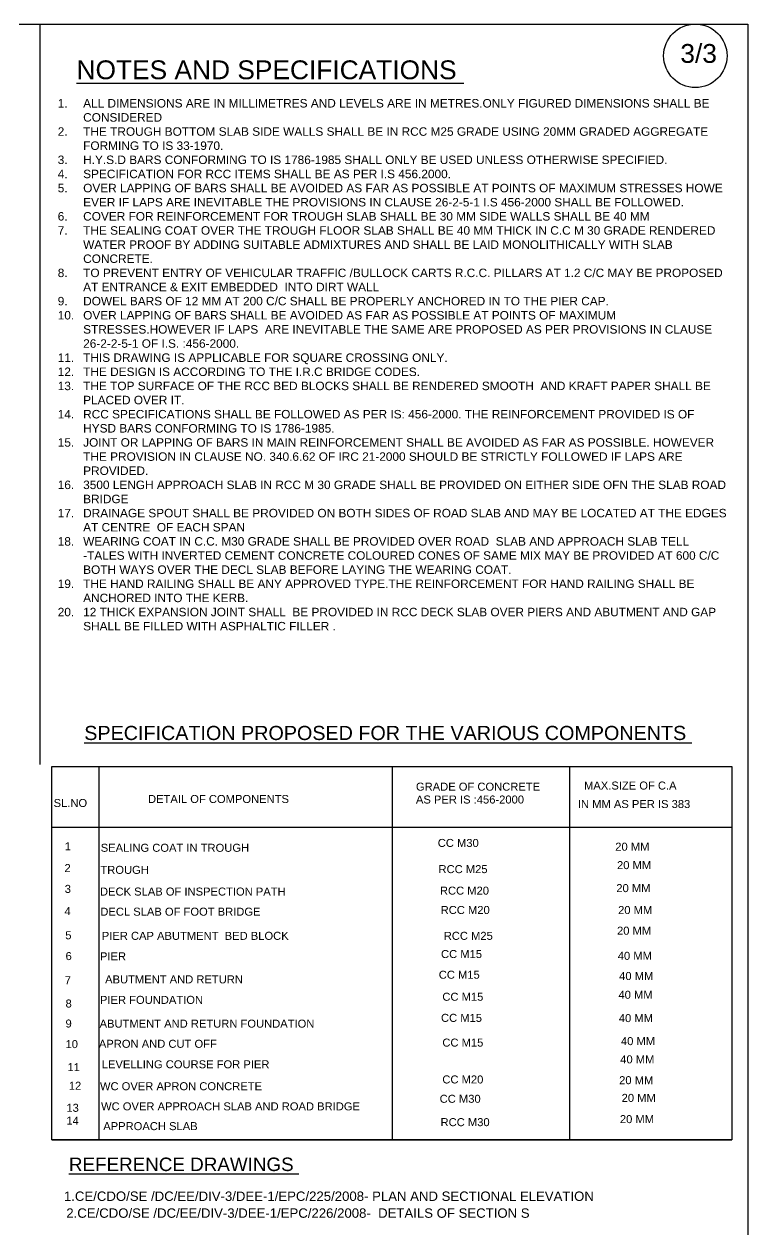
# Model space of a CAD drawing. Header units: millimetres. Extents: x 5124 to 2362424, y 2311 to 44328053.
# Drawn here: x 2358582 to 2362424, y 44321653 to 44328053 of the extents above; entities that cross this region are included whole.
import ezdxf

# ---------------------------------------------------------------- set-up
doc = ezdxf.new("R2010")
doc.units = ezdxf.units.MM
doc.header["$MEASUREMENT"] = 0
for name, color, linetype in [('DIMENSION', 7, 'Continuous'), ('DRAWING', 2, 'Continuous'), ('TEXT', 7, 'Continuous')]:
    doc.layers.add(name, color=color, linetype=linetype)
doc.styles.get("Standard").update_dxf_attribs({"font": 'arial.ttf', "height": 45})

msp = doc.modelspace()

# ---------------------------------------------------------------- linework, layer by layer
at = {"layer": 'DIMENSION', "color": 0}
msp.add_lwpolyline([(2358666.7, 44324122.8), (2358666.7, 44328053.4)], dxfattribs=at)
at = {"layer": 'DIMENSION'}
msp.add_lwpolyline([(2362338.4, 44322130.7), (2358728.3, 44322130.7), (2358728.3, 44324111.9), (2362338.4, 44324111.9)], close=True, dxfattribs=at)
at = {"layer": 'DRAWING', "color": 0}
msp.add_lwpolyline([(2343888.4, 44328053.4), (2362424.2, 44328053.4), (2362424.2, 44316534.8), (2343888.4, 44316534.8)], close=True, dxfattribs=at)
at = {"layer": 'TEXT', "color": 0}
for points in [[(2358980.5, 44322130.7), (2358980.5, 44324115.2)], [(2360535, 44324115.2), (2360535, 44322130.7)], [(2361479.7, 44322130.7), (2361479.7, 44324115.2)], [(2358728.3, 44323790.6), (2362338.4, 44323790.6)], [(2358728.3, 44322130.7), (2362338.4, 44322130.7)]]:
    msp.add_lwpolyline(points, dxfattribs=at)
msp.add_circle((2362145.3, 44327885), 168.3, dxfattribs=at)

# ---------------------------------------------------------------- texts
for s, height, p in [('3/3', 100, (2362065.6, 44327847.6)), ('%%UNOTES AND SPECIFICATIONS ', 100, (2358860, 44327760.8)), ('%%USPECIFICATION PROPOSED FOR THE VARIOUS COMPONENTS ', 75, (2358901.1, 44324253.3)), ('GRADE OF CONCRETE ', 42.468, (2360661.9, 44323984.5)), ('MAX.SIZE OF C.A ', 42.468, (2361554.3, 44323990.4)), ('SL.NO ', 42.47, (2358738.4, 44323897.9)), ('DETAIL OF COMPONENTS ', 42.468, (2359239.6, 44323919.1)), ('AS PER IS :456-2000', 42.468, (2360661.9, 44323916.3)), ('IN MM AS PER IS 383', 42.468, (2361521.6, 44323892.4)), ('1', 42.5, (2358797.5, 44323667.6)), ('SEALING COAT IN TROUGH ', 42.468, (2358988.5, 44323660.1)), ('CC M30 ', 42.47, (2360777.8, 44323685.8)), ('20 MM', 42.47, (2361720.1, 44323665.8)), ('2', 42.5, (2358795.9, 44323552.4)), ('TROUGH', 42.47, (2358986.9, 44323542.9)), ('RCC M25', 42.47, (2360781.7, 44323546.8)), ('20 MM', 42.47, (2361729.5, 44323568.1)), ('20 MM', 42.47, (2361725.8, 44323446.1)), ('3', 42.5, (2358797.4, 44323441.9)), ('DECK SLAB OF INSPECTION PATH', 42.468, (2358984.6, 44323427.7)), ('RCC M20', 42.47, (2360789.3, 44323432.6)), ('4', 42.5, (2358796.1, 44323323.7)), ('DECL SLAB OF FOOT BRIDGE ', 42.468, (2358986.4, 44323320.9)), ('RCC M20 ', 42.47, (2360793.2, 44323329.9)), ('20 MM', 42.47, (2361735.2, 44323329.6)), ('5', 42.5, (2358800.3, 44323195.7)), ('PIER CAP ABUTMENT  BED BLOCK ', 42.468, (2358994.1, 44323192.7)), ('RCC M25', 42.47, (2360809.5, 44323192.7)), ('20 MM', 42.47, (2361729.5, 44323220)), ('6', 42.5, (2358801.8, 44323085.3)), ('PIER ', 42.47, (2358984.5, 44323083.9)), ('CC M15', 42.47, (2360795.1, 44323096.1)), ('40 MM', 42.47, (2361733.3, 44323086.6)), ('7', 42.5, (2358797.5, 44322956.8)), ('ABUTMENT AND RETURN ', 42.468, (2359011.8, 44322961.6)), ('CC M15', 42.47, (2360783.1, 44322986.3)), ('40 MM', 42.47, (2361740.8, 44322979.5)), ('40 MM', 42.47, (2361737.1, 44322880)), ('8', 42.5, (2358801.7, 44322833.4)), ('PIER FOUNDATION ', 42.468, (2358984.5, 44322852.8)), ('CC M15', 42.47, (2360802.2, 44322869.4)), ('CC M15', 42.47, (2360795.1, 44322757.3)), ('40 MM', 42.47, (2361739, 44322756)), ('9', 42.5, (2358801.7, 44322727.2)), ('ABUTMENT AND RETURN FOUNDATION ', 42.468, (2358982.5, 44322726.6)), ('10', 42.47, (2358801.7, 44322618.1)), ('APRON AND CUT OFF ', 42.468, (2358978.7, 44322619.7)), ('CC M15', 42.47, (2360802.2, 44322626.1)), ('40 MM', 42.47, (2361750.2, 44322633.9)), ('11', 42.47, (2358811.9, 44322495.8)), ('LEVELLING COURSE FOR PIER ', 42.468, (2358994.1, 44322510.9)), ('40 MM', 42.47, (2361746.5, 44322537.2)), ('CC M20', 42.47, (2360802.2, 44322430.4)), ('20 MM', 42.47, (2361740.8, 44322426.4)), ('12', 42.47, (2358819.1, 44322397)), ('WC OVER APRON CONCRETE ', 42.468, (2358984.5, 44322394.4)), ('CC M30', 42.47, (2360787.9, 44322327.8)), ('20 MM', 42.47, (2361754, 44322332.5)), ('13', 42.47, (2358806.2, 44322279.9)), ('WC OVER APPROACH SLAB AND ROAD BRIDGE ', 42.468, (2358990.3, 44322287.5)), ('14', 42.47, (2358806.2, 44322211.7)), ('APPROACH SLAB ', 42.468, (2359001.9, 44322182.6)), ('RCC M30', 42.47, (2360792.7, 44322203.7)), ('20 MM', 42.47, (2361744.6, 44322219.8)), ('%%UREFERENCE DRAWINGS ', 71.509, (2358819.6, 44321965.4)), ('1.CE/CDO/SE /DC/EE/DIV-3/DEE-1/EPC/225/2008- PLAN AND SECTIONAL ELEVATION ', 50.056, (2358793.2, 44321806.8)), ('2.CE/CDO/SE /DC/EE/DIV-3/DEE-1/EPC/226/2008-  DETAILS OF SECTION S ', 50.056, (2358805.7, 44321717.3))]:
    msp.add_text(s, height=height, dxfattribs=at).set_placement(p)
at = {"layer": 'TEXT', "color": 0, "insert": (2358715.3, 44327655.7), "char_height": 45, "width": 3600.321, "attachment_point": 1}
msp.add_mtext('\\pi-135,l180,t180;1.^IALL DIMENSIONS ARE IN MILLIMETRES AND LEVELS ARE IN METRES.ONLY FIGURED DIMENSIONS SHALL BE CONSIDERED \\P2.^ITHE TROUGH BOTTOM SLAB SIDE WALLS SHALL BE IN RCC M25 GRADE USING 20MM GRADED AGGREGATE FORMING TO IS 33-1970.\\P3.^IH.Y.S.D BARS CONFORMING TO IS 1786-1985 SHALL ONLY BE USED UNLESS OTHERWISE SPECIFIED.\\P4.^ISPECIFICATION FOR RCC ITEMS SHALL BE AS PER I.S 456.2000.\\P5.^IOVER LAPPING OF BARS SHALL BE AVOIDED AS FAR AS POSSIBLE AT POINTS OF MAXIMUM STRESSES HOWE EVER IF LAPS ARE INEVITABLE THE PROVISIONS IN CLAUSE 26-2-5-1 I.S 456-2000 SHALL BE FOLLOWED.\\P6.^ICOVER FOR REINFORCEMENT FOR TROUGH SLAB SHALL BE 30 MM SIDE WALLS SHALL BE 40 MM\\P7.^ITHE SEALING COAT OVER THE TROUGH FLOOR SLAB SHALL BE 40 MM THICK IN C.C M 30 GRADE RENDERED WATER PROOF BY ADDING SUITABLE ADMIXTURES AND SHALL BE LAID MONOLITHICALLY WITH SLAB CONCRETE.\\P8.^ITO PREVENT ENTRY OF VEHICULAR TRAFFIC /BULLOCK CARTS R.C.C. PILLARS AT 1.2 C/C MAY BE PROPOSED AT ENTRANCE & EXIT EMBEDDED  INTO DIRT WALL \\P9.^IDOWEL BARS OF 12 MM AT 200 C/C SHALL BE PROPERLY ANCHORED IN TO THE PIER CAP.\\P10.^IOVER LAPPING OF BARS SHALL BE AVOIDED AS FAR AS POSSIBLE AT POINTS OF MAXIMUM STRESSES.HOWEVER IF LAPS  ARE INEVITABLE THE SAME ARE PROPOSED AS PER PROVISIONS IN CLAUSE 26-2-2-5-1 OF I.S. :456-2000.\\P11.^ITHIS DRAWING IS APPLICABLE FOR SQUARE CROSSING ONLY.\\P12.^ITHE DESIGN IS ACCORDING TO THE I.R.C BRIDGE CODES.\\P13.^ITHE TOP SURFACE OF THE RCC BED BLOCKS SHALL BE RENDERED SMOOTH  AND KRAFT PAPER SHALL BE PLACED OVER IT.  \\P14.^IRCC SPECIFICATIONS SHALL BE FOLLOWED AS PER IS: 456-2000. THE REINFORCEMENT PROVIDED IS OF HYSD BARS CONFORMING TO IS 1786-1985.\\P15.^IJOINT OR LAPPING OF BARS IN MAIN REINFORCEMENT SHALL BE AVOIDED AS FAR AS POSSIBLE. HOWEVER THE PROVISION IN CLAUSE NO. 340.6.62 OF IRC 21-2000 SHOULD BE STRICTLY FOLLOWED IF LAPS ARE PROVIDED.\\P16.^I3500 LENGH APPROACH SLAB IN RCC M 30 GRADE SHALL BE PROVIDED ON EITHER SIDE OFN THE SLAB ROAD BRIDGE \\P17.^IDRAINAGE SPOUT SHALL BE PROVIDED ON BOTH SIDES OF ROAD SLAB AND MAY BE LOCATED AT THE EDGES AT CENTRE  OF EACH SPAN \\P18.^IWEARING COAT IN C.C. M30 GRADE SHALL BE PROVIDED OVER ROAD  SLAB AND APPROACH SLAB TELL -TALES WITH INVERTED CEMENT CONCRETE COLOURED CONES OF SAME MIX MAY BE PROVIDED AT 600 C/C BOTH WAYS OVER THE DECL SLAB BEFORE LAYING THE WEARING COAT.\\P19.^ITHE HAND RAILING SHALL BE ANY APPROVED TYPE.THE REINFORCEMENT FOR HAND RAILING SHALL BE ANCHORED INTO THE KERB.\\P20.^I12 THICK EXPANSION JOINT SHALL  BE PROVIDED IN RCC DECK SLAB OVER PIERS AND ABUTMENT AND GAP SHALL BE FILLED WITH ASPHALTIC FILLER . ', dxfattribs=at)

doc.saveas('drawing.dxf')
